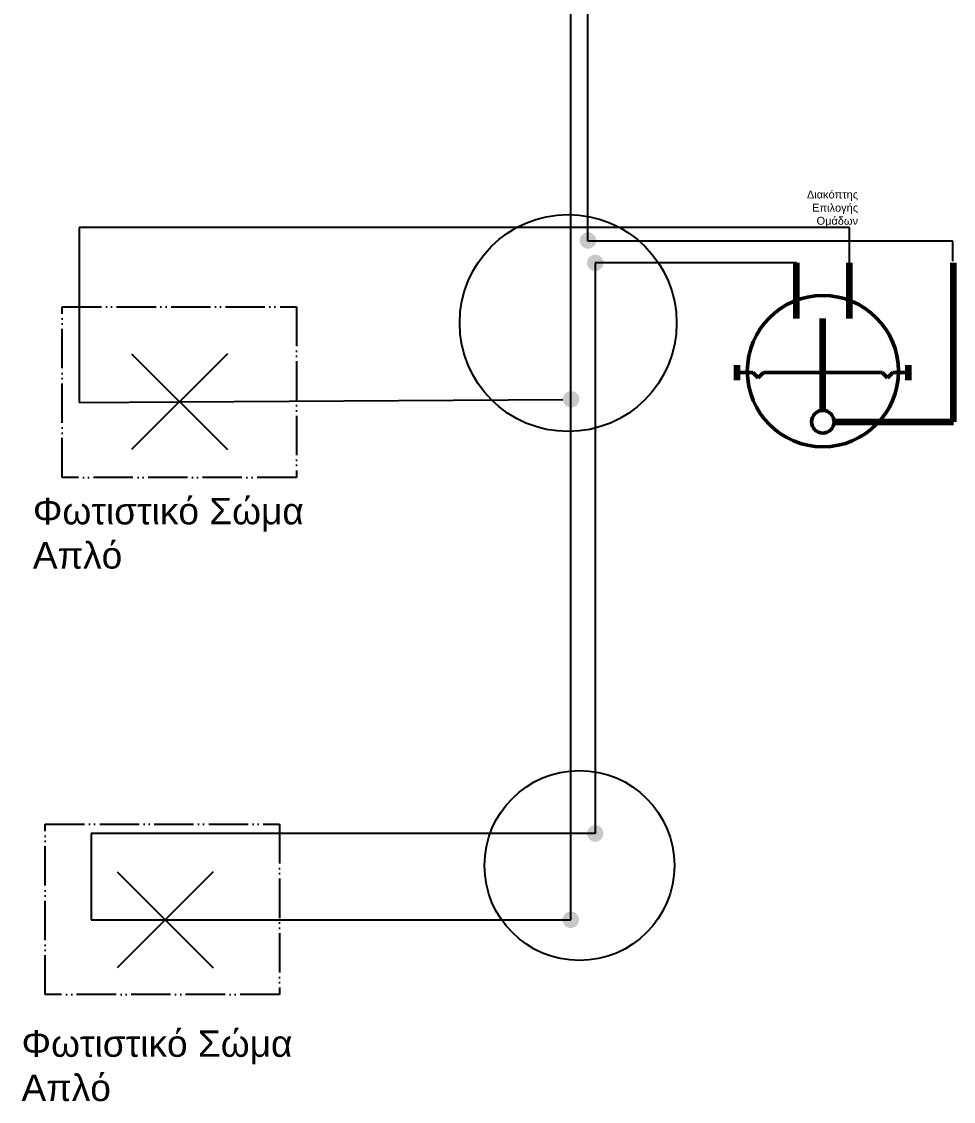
# Model space of a CAD drawing. Header units: millimetres. Extents: x 81094 to 82884, y 57169 to 58499.
# Drawn here: x 81352 to 81920, y 57169 to 57827 of the extents above; entities that cross this region are included whole.
import ezdxf

# ---------------------------------------------------------------- set-up
doc = ezdxf.new("R2010")
doc.units = ezdxf.units.MM
doc.linetypes.add('ACAD_ISO05W100', pattern=[33, 24, -3, 0, -3, 0, -3])
for name, color, linetype, lineweight in [('2S', 7, 'Continuous', 200), ('S', 7, 'Continuous', 100), ('S_2', 7, 'Continuous', 50)]:
    doc.layers.add(name, color=color, linetype=linetype, lineweight=lineweight)
doc.styles.get("Standard").update_dxf_attribs({"font": 'arial.ttf'})

msp = doc.modelspace()

# ---------------------------------------------------------------- hatches: boundary and pattern name
at = {"true_color": 0x000000}
h = msp.add_hatch(color=18, dxfattribs=at)
h.dxf.hatch_style = 1
edge = h.paths.add_edge_path()
edge.add_arc((81697.15, 57693.28), 5, 0, 360)
h = msp.add_hatch(color=18, dxfattribs=at)
h.dxf.hatch_style = 1
edge = h.paths.add_edge_path()
edge.add_arc((81701.57, 57679.72), 5, 0, 360)
h = msp.add_hatch(color=18, dxfattribs=at)
h.dxf.hatch_style = 1
edge = h.paths.add_edge_path()
edge.add_arc((81686.88, 57596.6), 5, 0, 360)
h = msp.add_hatch(color=18, dxfattribs=at)
h.dxf.hatch_style = 1
edge = h.paths.add_edge_path()
edge.add_arc((81701.57, 57332.22), 5, 0, 360)
h = msp.add_hatch(color=18, dxfattribs=at)
h.dxf.hatch_style = 1
edge = h.paths.add_edge_path()
edge.add_arc((81686.69, 57279.62), 5, 0, 360)

# ---------------------------------------------------------------- linework, layer by layer
at = {"color": 1}
for p, q in [((81696.96, 57692.9), (81696.96, 58001.25)), ((81919.42, 57692.9), (81696.96, 57692.9)), ((81919.42, 57680.77), (81919.42, 57692.9))]:
    msp.add_line(p, q, dxfattribs=at)
at = {"color": 4}
for p, q in [((81686.69, 57279.62), (81686.69, 57943.5)), ((81448.22, 57595.12), (81681.88, 57596.57)), ((81439.53, 57279.62), (81686.69, 57279.62))]:
    msp.add_line(p, q, dxfattribs=at)
at = {"color": 6}
for p, q in [((81856.38, 57701.29), (81387.06, 57701.29)), ((81387.06, 57701.29), (81387.06, 57594.74)), ((81856.38, 57679.72), (81856.38, 57701.29)), ((81387.06, 57594.74), (81448.22, 57595.12))]:
    msp.add_line(p, q, dxfattribs=at)
at = {"color": 32, "true_color": 0xcd6928}
for p, q in [((81824.14, 57679.72), (81701.57, 57679.72)), ((81701.57, 57679.72), (81701.57, 57332.22)), ((81701.57, 57332.22), (81394.42, 57332.22)), ((81394.42, 57332.22), (81394.42, 57279.62)), ((81394.42, 57279.62), (81439.53, 57279.62))]:
    msp.add_line(p, q, dxfattribs=at)
for p, q in [((81419.03, 57624.31), (81477.41, 57565.93)), ((81477.41, 57624.31), (81419.03, 57565.93)), ((81410.34, 57308.81), (81468.72, 57250.43)), ((81468.72, 57308.81), (81410.34, 57250.43))]:
    msp.add_line(p, q)
at = {"color": 3, "linetype": 'ACAD_ISO05W100'}
for points in [[(81376.74, 57652.93), (81519.48, 57652.93), (81519.48, 57549.06), (81376.74, 57549.06)], [(81366.44, 57337.9), (81509.18, 57337.9), (81509.18, 57234.03), (81366.44, 57234.03)]]:
    msp.add_lwpolyline(points, close=True, dxfattribs=at)
for centre, radius in [((81685.05, 57643.04), 66.08), ((81691.95, 57312.69), 57.84)]:
    msp.add_circle(centre, radius)
at = {"layer": '2S'}
msp.add_line((81840.26, 57589.82), (81840.26, 57645.72), dxfattribs=at)
msp.add_line((81840.26, 57589.82), (81840.26, 57645.72), dxfattribs=at)
at = {"layer": 'S'}
for p, q in [((81824.14, 57645.72), (81824.14, 57679.72)), ((81824.14, 57645.72), (81824.14, 57679.72)), ((81856.38, 57645.72), (81856.38, 57679.72)), ((81856.38, 57645.72), (81856.38, 57679.72)), ((81919.79, 57582.91), (81919.79, 57679.72)), ((81788.01, 57608.24), (81788.01, 57617.45)), ((81892.5, 57608.24), (81892.5, 57617.45)), ((81847.17, 57582.91), (81919.79, 57582.91))]:
    msp.add_line(p, q, dxfattribs=at)
at = {"layer": 'S_2'}
for p, q in [((81797.63, 57612.85), (81788.01, 57612.85)), ((81800.89, 57609.59), (81797.63, 57612.85)), ((81804.15, 57612.85), (81800.89, 57609.59)), ((81813.21, 57612.85), (81804.15, 57612.85)), ((81840.26, 57612.85), (81813.21, 57612.85)), ((81840.26, 57612.85), (81867.31, 57612.85)), ((81867.31, 57612.85), (81876.37, 57612.85)), ((81876.37, 57612.85), (81879.63, 57609.59)), ((81879.63, 57609.59), (81882.89, 57612.85)), ((81882.89, 57612.85), (81892.5, 57612.85))]:
    msp.add_line(p, q, dxfattribs=at)
for centre, radius in [((81840.26, 57613.74), 46.06), ((81840.26, 57613.74), 46.06), ((81840.26, 57582.91), 6.91), ((81840.26, 57582.91), 6.91)]:
    msp.add_circle(centre, radius, dxfattribs=at)

# ---------------------------------------------------------------- texts
for s, insert, char_height, width, attachment_point in [('Διακόπτης\\PΕπιλογής\\PΟμάδων', (81861.69, 57723.7), 4.8, 36.0363, 3), ('Φωτιστικό Σώμα\\PΑπλό', (81358.93, 57536.58), 16.1478, 171.4483, 1), ('Φωτιστικό Σώμα\\PΑπλό', (81352, 57212.32), 16.1478, 171.4483, 1)]:
    msp.add_mtext(s, dxfattribs=dict(insert=insert, char_height=char_height, width=width, attachment_point=attachment_point))

doc.saveas('drawing.dxf')
